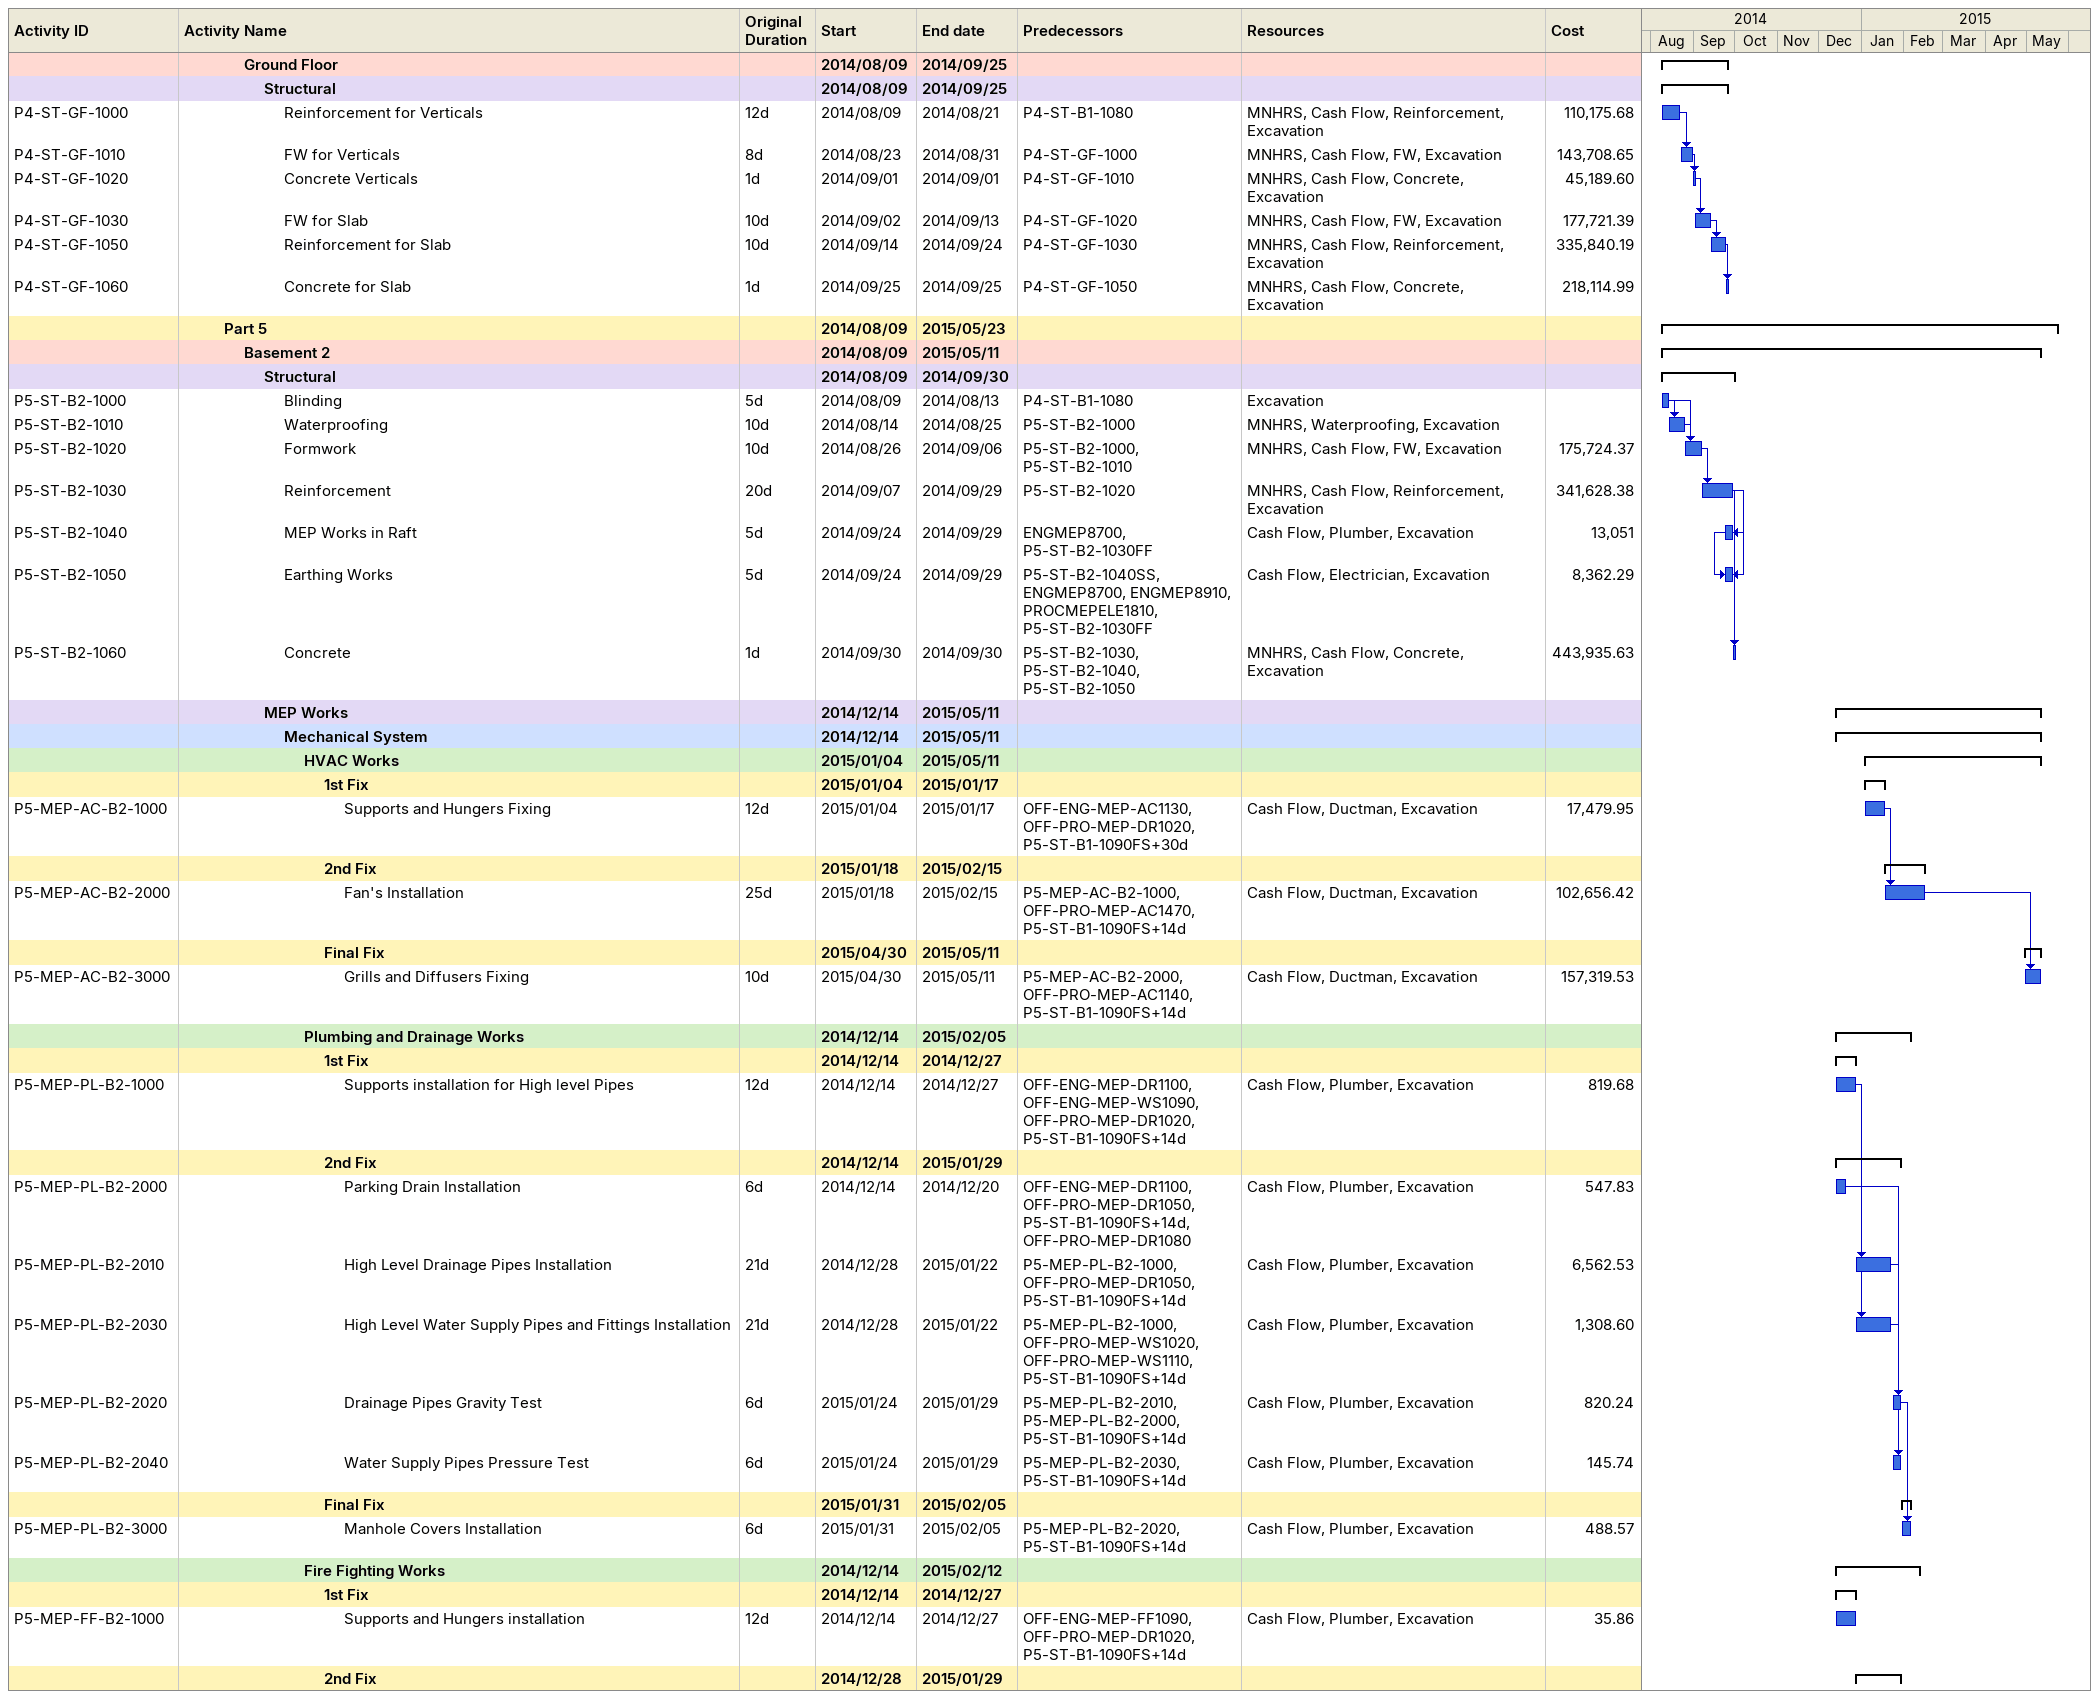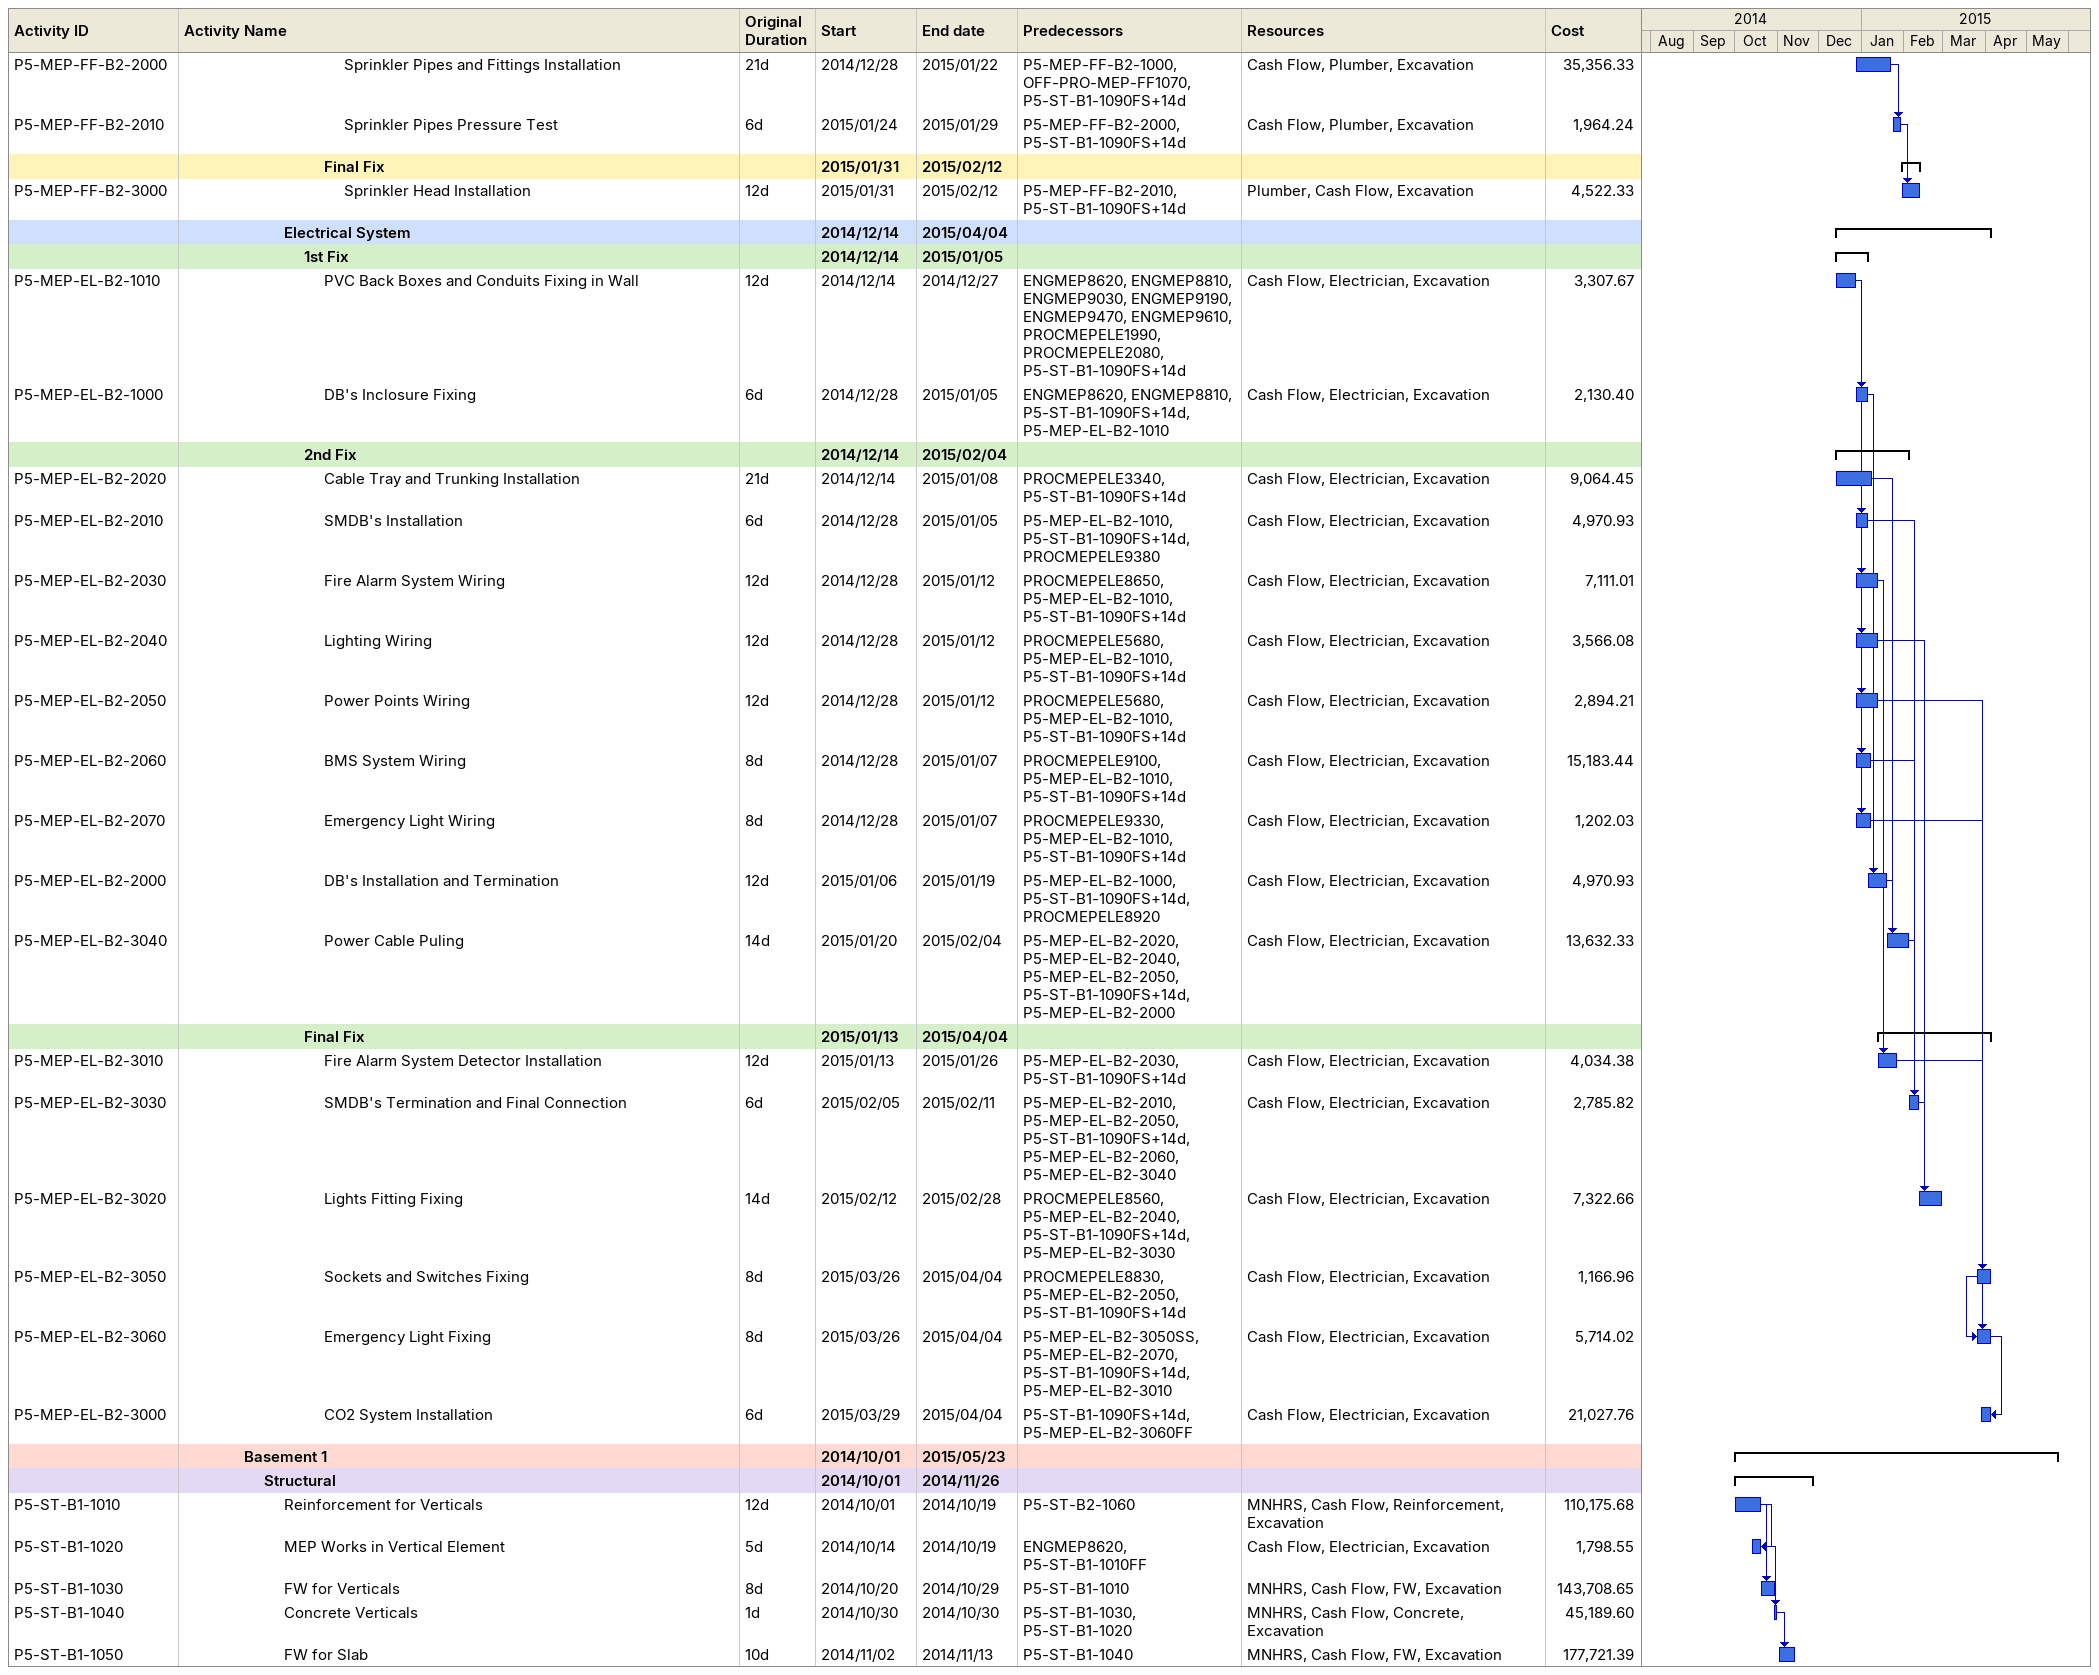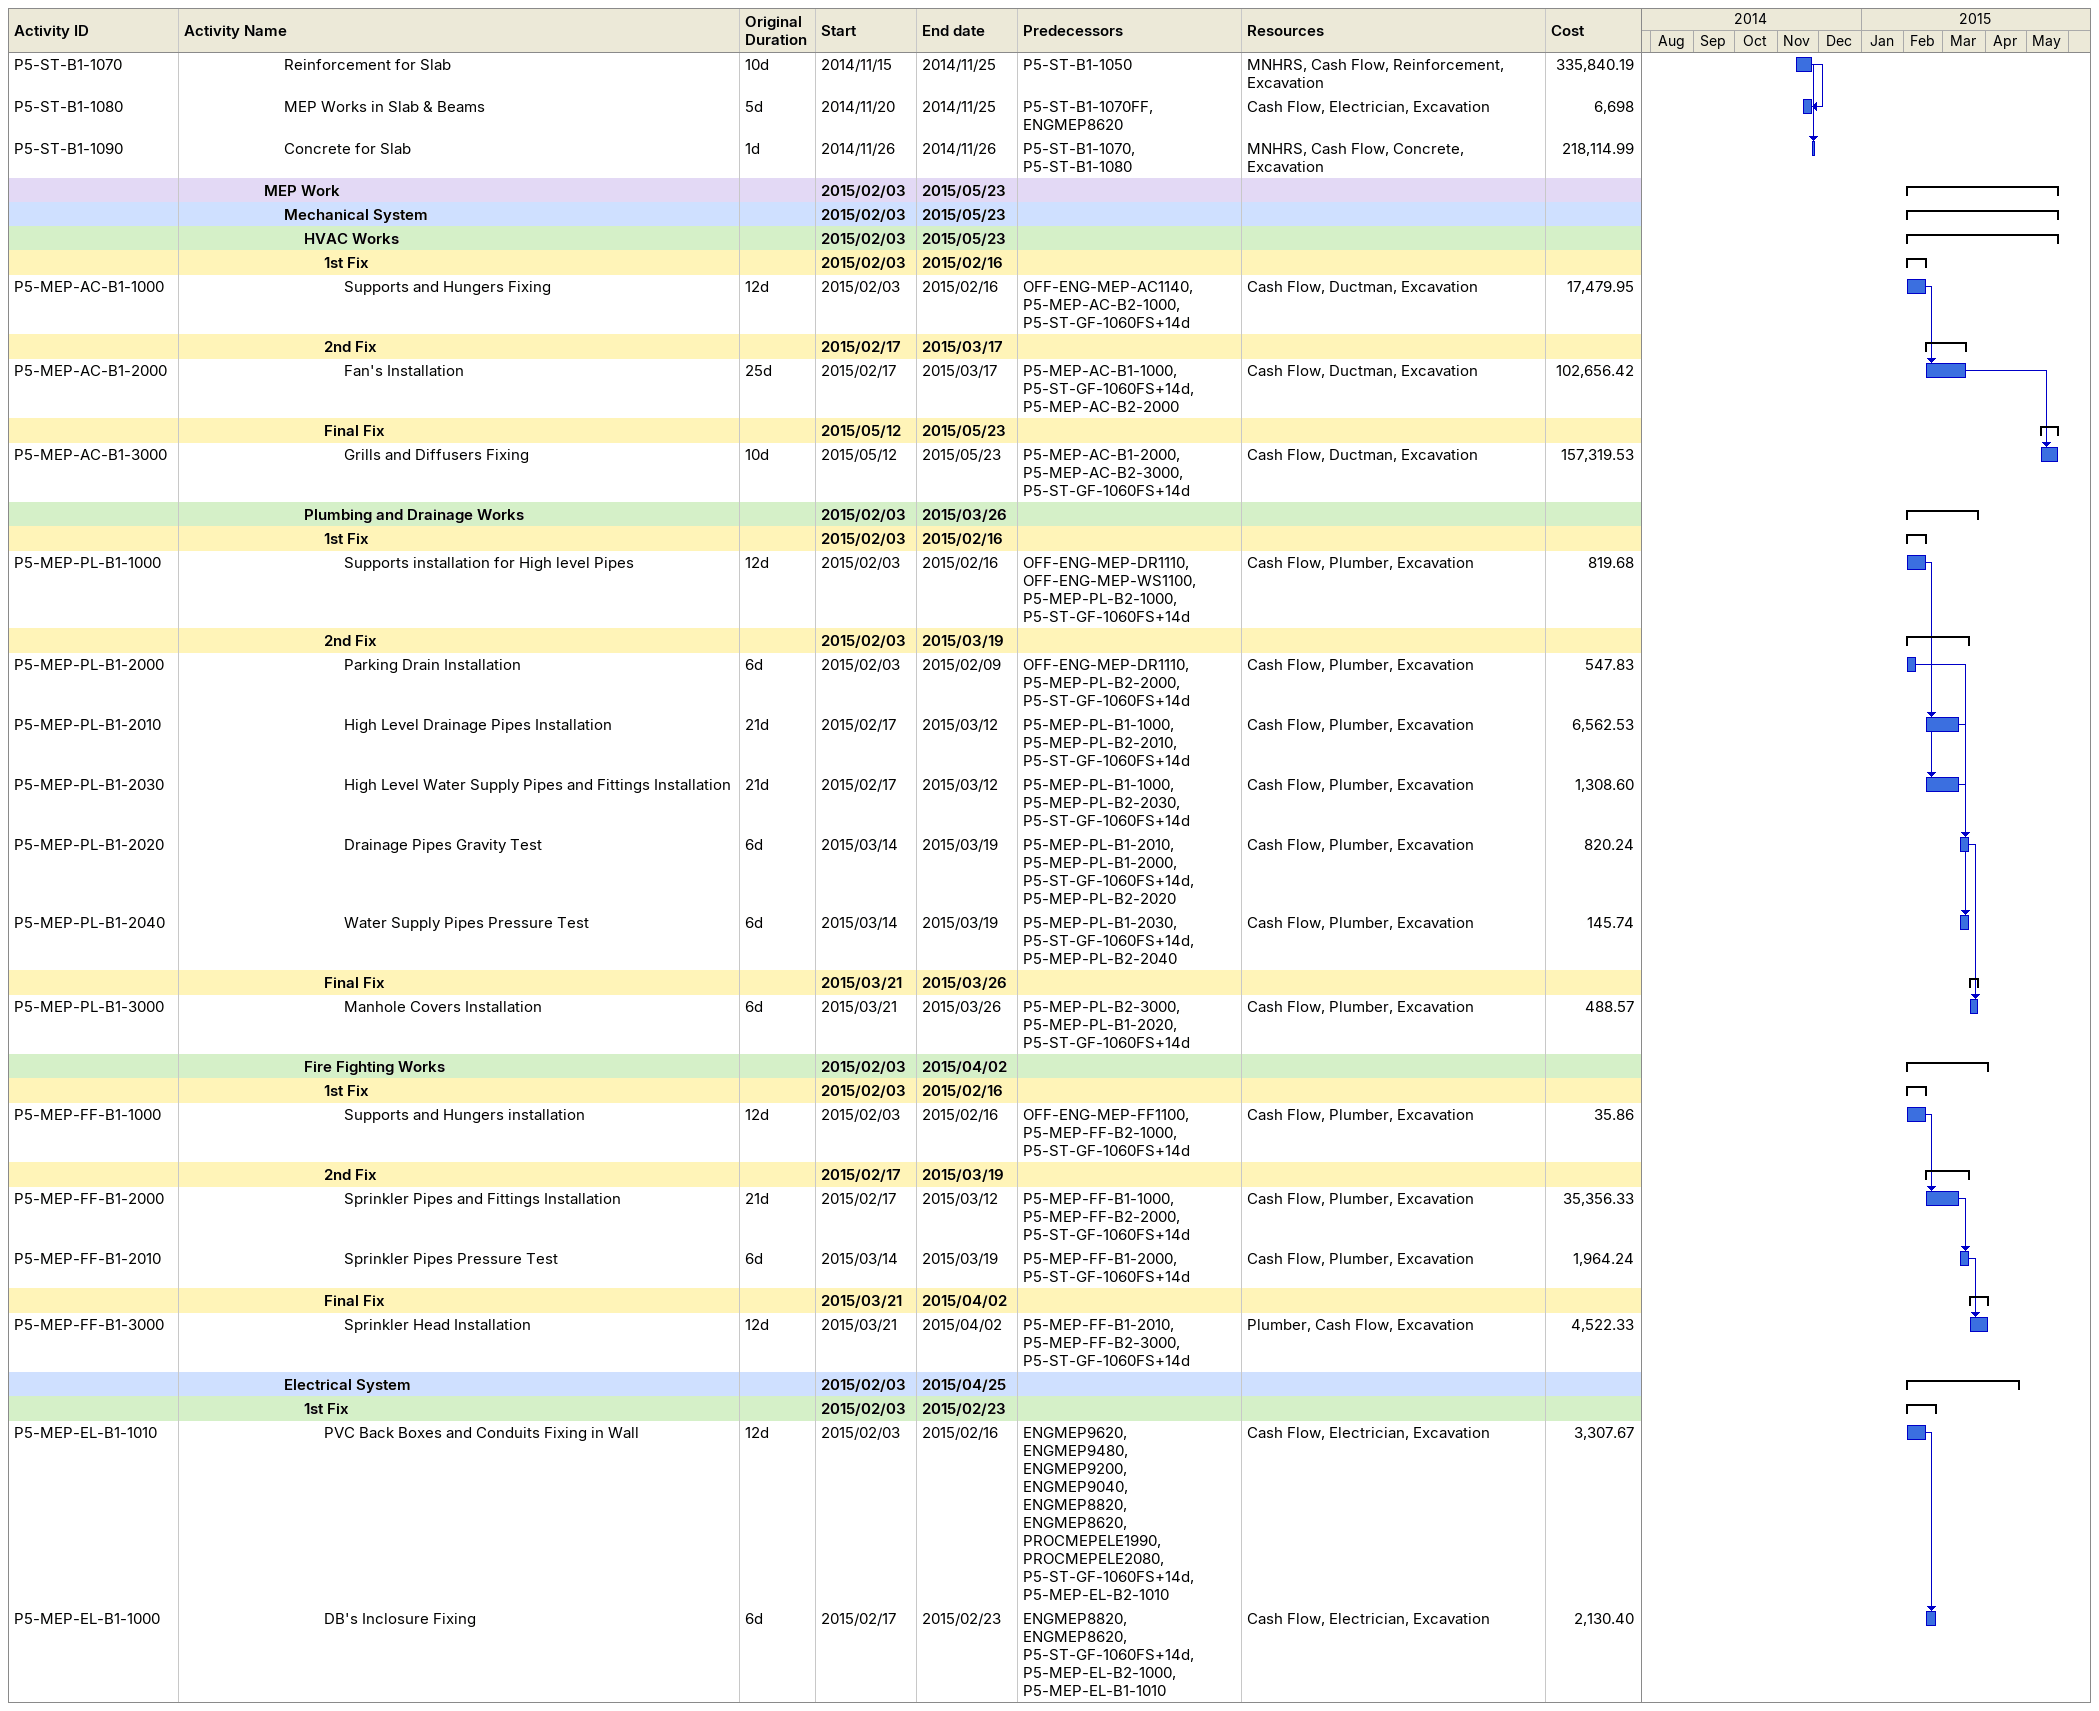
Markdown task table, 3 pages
| ID | Level | Task | Original duration | Start | Finish | Predecessors | Resources | Cost |
|---|---|---|---|---|---|---|---|---|
|  | 4 | **Ground Floor** |  | 2014-08-09 | 2014-09-25 |  |  |  |
|  | 5 | **Structural** |  | 2014-08-09 | 2014-09-25 |  |  |  |
| P4-ST-GF-1000 | 6 | Reinforcement for Verticals | 12d | 2014-08-09 | 2014-08-21 | P4-ST-B1-1080 | MNHRS, Cash Flow, Reinforcement, Excavation | 110175.68 |
| P4-ST-GF-1010 | 6 | FW for Verticals | 8d | 2014-08-23 | 2014-08-31 | P4-ST-GF-1000 | MNHRS, Cash Flow, FW, Excavation | 143708.65 |
| P4-ST-GF-1020 | 6 | Concrete Verticals | 1d | 2014-09-01 | 2014-09-01 | P4-ST-GF-1010 | MNHRS, Cash Flow, Concrete, Excavation | 45189.60 |
| P4-ST-GF-1030 | 6 | FW for Slab | 10d | 2014-09-02 | 2014-09-13 | P4-ST-GF-1020 | MNHRS, Cash Flow, FW, Excavation | 177721.39 |
| P4-ST-GF-1050 | 6 | Reinforcement for Slab | 10d | 2014-09-14 | 2014-09-24 | P4-ST-GF-1030 | MNHRS, Cash Flow, Reinforcement, Excavation | 335840.19 |
| P4-ST-GF-1060 | 6 | Concrete for Slab | 1d | 2014-09-25 | 2014-09-25 | P4-ST-GF-1050 | MNHRS, Cash Flow, Concrete, Excavation | 218114.99 |
|  | 3 | **Part 5** |  | 2014-08-09 | 2015-05-23 |  |  |  |
|  | 4 | **Basement 2** |  | 2014-08-09 | 2015-05-11 |  |  |  |
|  | 5 | **Structural** |  | 2014-08-09 | 2014-09-30 |  |  |  |
| P5-ST-B2-1000 | 6 | Blinding | 5d | 2014-08-09 | 2014-08-13 | P4-ST-B1-1080 | Excavation |  |
| P5-ST-B2-1010 | 6 | Waterproofing | 10d | 2014-08-14 | 2014-08-25 | P5-ST-B2-1000 | MNHRS, Waterproofing, Excavation |  |
| P5-ST-B2-1020 | 6 | Formwork | 10d | 2014-08-26 | 2014-09-06 | P5-ST-B2-1000, P5-ST-B2-1010 | MNHRS, Cash Flow, FW, Excavation | 175724.37 |
| P5-ST-B2-1030 | 6 | Reinforcement | 20d | 2014-09-07 | 2014-09-29 | P5-ST-B2-1020 | MNHRS, Cash Flow, Reinforcement, Excavation | 341628.38 |
| P5-ST-B2-1040 | 6 | MEP Works in Raft | 5d | 2014-09-24 | 2014-09-29 | ENGMEP8700, P5-ST-B2-1030FF | Cash Flow, Plumber, Excavation | 13051 |
| P5-ST-B2-1050 | 6 | Earthing Works | 5d | 2014-09-24 | 2014-09-29 | P5-ST-B2-1040SS, ENGMEP8700, ENGMEP8910, PROCMEPELE1810, P5-ST-B2-1030FF | Cash Flow, Electrician, Excavation | 8362.29 |
| P5-ST-B2-1060 | 6 | Concrete | 1d | 2014-09-30 | 2014-09-30 | P5-ST-B2-1030, P5-ST-B2-1040, P5-ST-B2-1050 | MNHRS, Cash Flow, Concrete, Excavation | 443935.63 |
|  | 5 | **MEP Works** |  | 2014-12-14 | 2015-05-11 |  |  |  |
|  | 6 | **Mechanical System** |  | 2014-12-14 | 2015-05-11 |  |  |  |
|  | 7 | **HVAC Works** |  | 2015-01-04 | 2015-05-11 |  |  |  |
|  | 8 | **1st Fix** |  | 2015-01-04 | 2015-01-17 |  |  |  |
| P5-MEP-AC-B2-1000 | 9 | Supports and Hungers Fixing | 12d | 2015-01-04 | 2015-01-17 | OFF-ENG-MEP-AC1130, OFF-PRO-MEP-DR1020, P5-ST-B1-1090FS+30d | Cash Flow, Ductman, Excavation | 17479.95 |
|  | 8 | **2nd Fix** |  | 2015-01-18 | 2015-02-15 |  |  |  |
| P5-MEP-AC-B2-2000 | 9 | Fan's Installation | 25d | 2015-01-18 | 2015-02-15 | P5-MEP-AC-B2-1000, OFF-PRO-MEP-AC1470, P5-ST-B1-1090FS+14d | Cash Flow, Ductman, Excavation | 102656.42 |
|  | 8 | **Final Fix** |  | 2015-04-30 | 2015-05-11 |  |  |  |
| P5-MEP-AC-B2-3000 | 9 | Grills and Diffusers Fixing | 10d | 2015-04-30 | 2015-05-11 | P5-MEP-AC-B2-2000, OFF-PRO-MEP-AC1140, P5-ST-B1-1090FS+14d | Cash Flow, Ductman, Excavation | 157319.53 |
|  | 7 | **Plumbing and Drainage Works** |  | 2014-12-14 | 2015-02-05 |  |  |  |
|  | 8 | **1st Fix** |  | 2014-12-14 | 2014-12-27 |  |  |  |
| P5-MEP-PL-B2-1000 | 9 | Supports installation for High level Pipes | 12d | 2014-12-14 | 2014-12-27 | OFF-ENG-MEP-DR1100, OFF-ENG-MEP-WS1090, OFF-PRO-MEP-DR1020, P5-ST-B1-1090FS+14d | Cash Flow, Plumber, Excavation | 819.68 |
|  | 8 | **2nd Fix** |  | 2014-12-14 | 2015-01-29 |  |  |  |
| P5-MEP-PL-B2-2000 | 9 | Parking Drain Installation | 6d | 2014-12-14 | 2014-12-20 | OFF-ENG-MEP-DR1100, OFF-PRO-MEP-DR1050, P5-ST-B1-1090FS+14d, OFF-PRO-MEP-DR1080 | Cash Flow, Plumber, Excavation | 547.83 |
| P5-MEP-PL-B2-2010 | 9 | High Level Drainage Pipes Installation | 21d | 2014-12-28 | 2015-01-22 | P5-MEP-PL-B2-1000, OFF-PRO-MEP-DR1050, P5-ST-B1-1090FS+14d | Cash Flow, Plumber, Excavation | 6562.53 |
| P5-MEP-PL-B2-2030 | 9 | High Level Water Supply Pipes and Fittings Installation | 21d | 2014-12-28 | 2015-01-22 | P5-MEP-PL-B2-1000, OFF-PRO-MEP-WS1020, OFF-PRO-MEP-WS1110, P5-ST-B1-1090FS+14d | Cash Flow, Plumber, Excavation | 1308.60 |
| P5-MEP-PL-B2-2020 | 9 | Drainage Pipes Gravity Test | 6d | 2015-01-24 | 2015-01-29 | P5-MEP-PL-B2-2010, P5-MEP-PL-B2-2000, P5-ST-B1-1090FS+14d | Cash Flow, Plumber, Excavation | 820.24 |
| P5-MEP-PL-B2-2040 | 9 | Water Supply Pipes Pressure Test | 6d | 2015-01-24 | 2015-01-29 | P5-MEP-PL-B2-2030, P5-ST-B1-1090FS+14d | Cash Flow, Plumber, Excavation | 145.74 |
|  | 8 | **Final Fix** |  | 2015-01-31 | 2015-02-05 |  |  |  |
| P5-MEP-PL-B2-3000 | 9 | Manhole Covers Installation | 6d | 2015-01-31 | 2015-02-05 | P5-MEP-PL-B2-2020, P5-ST-B1-1090FS+14d | Cash Flow, Plumber, Excavation | 488.57 |
|  | 7 | **Fire Fighting Works** |  | 2014-12-14 | 2015-02-12 |  |  |  |
|  | 8 | **1st Fix** |  | 2014-12-14 | 2014-12-27 |  |  |  |
| P5-MEP-FF-B2-1000 | 9 | Supports and Hungers installation | 12d | 2014-12-14 | 2014-12-27 | OFF-ENG-MEP-FF1090, OFF-PRO-MEP-DR1020, P5-ST-B1-1090FS+14d | Cash Flow, Plumber, Excavation | 35.86 |
|  | 8 | **2nd Fix** |  | 2014-12-28 | 2015-01-29 |  |  |  |
| P5-MEP-FF-B2-2000 | 9 | Sprinkler Pipes and Fittings Installation | 21d | 2014-12-28 | 2015-01-22 | P5-MEP-FF-B2-1000, OFF-PRO-MEP-FF1070, P5-ST-B1-1090FS+14d | Cash Flow, Plumber, Excavation | 35356.33 |
| P5-MEP-FF-B2-2010 | 9 | Sprinkler Pipes Pressure Test | 6d | 2015-01-24 | 2015-01-29 | P5-MEP-FF-B2-2000, P5-ST-B1-1090FS+14d | Cash Flow, Plumber, Excavation | 1964.24 |
|  | 8 | **Final Fix** |  | 2015-01-31 | 2015-02-12 |  |  |  |
| P5-MEP-FF-B2-3000 | 9 | Sprinkler Head Installation | 12d | 2015-01-31 | 2015-02-12 | P5-MEP-FF-B2-2010, P5-ST-B1-1090FS+14d | Plumber, Cash Flow, Excavation | 4522.33 |
|  | 6 | **Electrical System** |  | 2014-12-14 | 2015-04-04 |  |  |  |
|  | 7 | **1st Fix** |  | 2014-12-14 | 2015-01-05 |  |  |  |
| P5-MEP-EL-B2-1010 | 8 | PVC Back Boxes and Conduits Fixing in Wall | 12d | 2014-12-14 | 2014-12-27 | ENGMEP8620, ENGMEP8810, ENGMEP9030, ENGMEP9190, ENGMEP9470, ENGMEP9610, PROCMEPELE1990, PROCMEPELE2080, P5-ST-B1-1090FS+14d | Cash Flow, Electrician, Excavation | 3307.67 |
| P5-MEP-EL-B2-1000 | 8 | DB's Inclosure Fixing | 6d | 2014-12-28 | 2015-01-05 | ENGMEP8620, ENGMEP8810, P5-ST-B1-1090FS+14d, P5-MEP-EL-B2-1010 | Cash Flow, Electrician, Excavation | 2130.40 |
|  | 7 | **2nd Fix** |  | 2014-12-14 | 2015-02-04 |  |  |  |
| P5-MEP-EL-B2-2020 | 8 | Cable Tray and Trunking Installation | 21d | 2014-12-14 | 2015-01-08 | PROCMEPELE3340, P5-ST-B1-1090FS+14d | Cash Flow, Electrician, Excavation | 9064.45 |
| P5-MEP-EL-B2-2010 | 8 | SMDB's Installation | 6d | 2014-12-28 | 2015-01-05 | P5-MEP-EL-B2-1010, P5-ST-B1-1090FS+14d, PROCMEPELE9380 | Cash Flow, Electrician, Excavation | 4970.93 |
| P5-MEP-EL-B2-2030 | 8 | Fire Alarm System Wiring | 12d | 2014-12-28 | 2015-01-12 | PROCMEPELE8650, P5-MEP-EL-B2-1010, P5-ST-B1-1090FS+14d | Cash Flow, Electrician, Excavation | 7111.01 |
| P5-MEP-EL-B2-2040 | 8 | Lighting Wiring | 12d | 2014-12-28 | 2015-01-12 | PROCMEPELE5680, P5-MEP-EL-B2-1010, P5-ST-B1-1090FS+14d | Cash Flow, Electrician, Excavation | 3566.08 |
| P5-MEP-EL-B2-2050 | 8 | Power Points Wiring | 12d | 2014-12-28 | 2015-01-12 | PROCMEPELE5680, P5-MEP-EL-B2-1010, P5-ST-B1-1090FS+14d | Cash Flow, Electrician, Excavation | 2894.21 |
| P5-MEP-EL-B2-2060 | 8 | BMS System Wiring | 8d | 2014-12-28 | 2015-01-07 | PROCMEPELE9100, P5-MEP-EL-B2-1010, P5-ST-B1-1090FS+14d | Cash Flow, Electrician, Excavation | 15183.44 |
| P5-MEP-EL-B2-2070 | 8 | Emergency Light Wiring | 8d | 2014-12-28 | 2015-01-07 | PROCMEPELE9330, P5-MEP-EL-B2-1010, P5-ST-B1-1090FS+14d | Cash Flow, Electrician, Excavation | 1202.03 |
| P5-MEP-EL-B2-2000 | 8 | DB's Installation and Termination | 12d | 2015-01-06 | 2015-01-19 | P5-MEP-EL-B2-1000, P5-ST-B1-1090FS+14d, PROCMEPELE8920 | Cash Flow, Electrician, Excavation | 4970.93 |
| P5-MEP-EL-B2-3040 | 8 | Power Cable Puling | 14d | 2015-01-20 | 2015-02-04 | P5-MEP-EL-B2-2020, P5-MEP-EL-B2-2040, P5-MEP-EL-B2-2050, P5-ST-B1-1090FS+14d, P5-MEP-EL-B2-2000 | Cash Flow, Electrician, Excavation | 13632.33 |
|  | 7 | **Final Fix** |  | 2015-01-13 | 2015-04-04 |  |  |  |
| P5-MEP-EL-B2-3010 | 8 | Fire Alarm System Detector Installation | 12d | 2015-01-13 | 2015-01-26 | P5-MEP-EL-B2-2030, P5-ST-B1-1090FS+14d | Cash Flow, Electrician, Excavation | 4034.38 |
| P5-MEP-EL-B2-3030 | 8 | SMDB's Termination and Final Connection | 6d | 2015-02-05 | 2015-02-11 | P5-MEP-EL-B2-2010, P5-MEP-EL-B2-2050, P5-ST-B1-1090FS+14d, P5-MEP-EL-B2-2060, P5-MEP-EL-B2-3040 | Cash Flow, Electrician, Excavation | 2785.82 |
| P5-MEP-EL-B2-3020 | 8 | Lights Fitting Fixing | 14d | 2015-02-12 | 2015-02-28 | PROCMEPELE8560, P5-MEP-EL-B2-2040, P5-ST-B1-1090FS+14d, P5-MEP-EL-B2-3030 | Cash Flow, Electrician, Excavation | 7322.66 |
| P5-MEP-EL-B2-3050 | 8 | Sockets and Switches Fixing | 8d | 2015-03-26 | 2015-04-04 | PROCMEPELE8830, P5-MEP-EL-B2-2050, P5-ST-B1-1090FS+14d | Cash Flow, Electrician, Excavation | 1166.96 |
| P5-MEP-EL-B2-3060 | 8 | Emergency Light Fixing | 8d | 2015-03-26 | 2015-04-04 | P5-MEP-EL-B2-3050SS, P5-MEP-EL-B2-2070, P5-ST-B1-1090FS+14d, P5-MEP-EL-B2-3010 | Cash Flow, Electrician, Excavation | 5714.02 |
| P5-MEP-EL-B2-3000 | 8 | CO2 System Installation | 6d | 2015-03-29 | 2015-04-04 | P5-ST-B1-1090FS+14d, P5-MEP-EL-B2-3060FF | Cash Flow, Electrician, Excavation | 21027.76 |
|  | 4 | **Basement 1** |  | 2014-10-01 | 2015-05-23 |  |  |  |
|  | 5 | **Structural** |  | 2014-10-01 | 2014-11-26 |  |  |  |
| P5-ST-B1-1010 | 6 | Reinforcement for Verticals | 12d | 2014-10-01 | 2014-10-19 | P5-ST-B2-1060 | MNHRS, Cash Flow, Reinforcement, Excavation | 110175.68 |
| P5-ST-B1-1020 | 6 | MEP Works in Vertical Element | 5d | 2014-10-14 | 2014-10-19 | ENGMEP8620, P5-ST-B1-1010FF | Cash Flow, Electrician, Excavation | 1798.55 |
| P5-ST-B1-1030 | 6 | FW for Verticals | 8d | 2014-10-20 | 2014-10-29 | P5-ST-B1-1010 | MNHRS, Cash Flow, FW, Excavation | 143708.65 |
| P5-ST-B1-1040 | 6 | Concrete Verticals | 1d | 2014-10-30 | 2014-10-30 | P5-ST-B1-1030, P5-ST-B1-1020 | MNHRS, Cash Flow, Concrete, Excavation | 45189.60 |
| P5-ST-B1-1050 | 6 | FW for Slab | 10d | 2014-11-02 | 2014-11-13 | P5-ST-B1-1040 | MNHRS, Cash Flow, FW, Excavation | 177721.39 |
| P5-ST-B1-1070 | 6 | Reinforcement for Slab | 10d | 2014-11-15 | 2014-11-25 | P5-ST-B1-1050 | MNHRS, Cash Flow, Reinforcement, Excavation | 335840.19 |
| P5-ST-B1-1080 | 6 | MEP Works in Slab & Beams | 5d | 2014-11-20 | 2014-11-25 | P5-ST-B1-1070FF, ENGMEP8620 | Cash Flow, Electrician, Excavation | 6698 |
| P5-ST-B1-1090 | 6 | Concrete for Slab | 1d | 2014-11-26 | 2014-11-26 | P5-ST-B1-1070, P5-ST-B1-1080 | MNHRS, Cash Flow, Concrete, Excavation | 218114.99 |
|  | 5 | **MEP Work** |  | 2015-02-03 | 2015-05-23 |  |  |  |
|  | 6 | **Mechanical System** |  | 2015-02-03 | 2015-05-23 |  |  |  |
|  | 7 | **HVAC Works** |  | 2015-02-03 | 2015-05-23 |  |  |  |
|  | 8 | **1st Fix** |  | 2015-02-03 | 2015-02-16 |  |  |  |
| P5-MEP-AC-B1-1000 | 9 | Supports and Hungers Fixing | 12d | 2015-02-03 | 2015-02-16 | OFF-ENG-MEP-AC1140, P5-MEP-AC-B2-1000, P5-ST-GF-1060FS+14d | Cash Flow, Ductman, Excavation | 17479.95 |
|  | 8 | **2nd Fix** |  | 2015-02-17 | 2015-03-17 |  |  |  |
| P5-MEP-AC-B1-2000 | 9 | Fan's Installation | 25d | 2015-02-17 | 2015-03-17 | P5-MEP-AC-B1-1000, P5-ST-GF-1060FS+14d, P5-MEP-AC-B2-2000 | Cash Flow, Ductman, Excavation | 102656.42 |
|  | 8 | **Final Fix** |  | 2015-05-12 | 2015-05-23 |  |  |  |
| P5-MEP-AC-B1-3000 | 9 | Grills and Diffusers Fixing | 10d | 2015-05-12 | 2015-05-23 | P5-MEP-AC-B1-2000, P5-MEP-AC-B2-3000, P5-ST-GF-1060FS+14d | Cash Flow, Ductman, Excavation | 157319.53 |
|  | 7 | **Plumbing and Drainage Works** |  | 2015-02-03 | 2015-03-26 |  |  |  |
|  | 8 | **1st Fix** |  | 2015-02-03 | 2015-02-16 |  |  |  |
| P5-MEP-PL-B1-1000 | 9 | Supports installation for High level Pipes | 12d | 2015-02-03 | 2015-02-16 | OFF-ENG-MEP-DR1110, OFF-ENG-MEP-WS1100, P5-MEP-PL-B2-1000, P5-ST-GF-1060FS+14d | Cash Flow, Plumber, Excavation | 819.68 |
|  | 8 | **2nd Fix** |  | 2015-02-03 | 2015-03-19 |  |  |  |
| P5-MEP-PL-B1-2000 | 9 | Parking Drain Installation | 6d | 2015-02-03 | 2015-02-09 | OFF-ENG-MEP-DR1110, P5-MEP-PL-B2-2000, P5-ST-GF-1060FS+14d | Cash Flow, Plumber, Excavation | 547.83 |
| P5-MEP-PL-B1-2010 | 9 | High Level Drainage Pipes Installation | 21d | 2015-02-17 | 2015-03-12 | P5-MEP-PL-B1-1000, P5-MEP-PL-B2-2010, P5-ST-GF-1060FS+14d | Cash Flow, Plumber, Excavation | 6562.53 |
| P5-MEP-PL-B1-2030 | 9 | High Level Water Supply Pipes and Fittings Installation | 21d | 2015-02-17 | 2015-03-12 | P5-MEP-PL-B1-1000, P5-MEP-PL-B2-2030, P5-ST-GF-1060FS+14d | Cash Flow, Plumber, Excavation | 1308.60 |
| P5-MEP-PL-B1-2020 | 9 | Drainage Pipes Gravity Test | 6d | 2015-03-14 | 2015-03-19 | P5-MEP-PL-B1-2010, P5-MEP-PL-B1-2000, P5-ST-GF-1060FS+14d, P5-MEP-PL-B2-2020 | Cash Flow, Plumber, Excavation | 820.24 |
| P5-MEP-PL-B1-2040 | 9 | Water Supply Pipes Pressure Test | 6d | 2015-03-14 | 2015-03-19 | P5-MEP-PL-B1-2030, P5-ST-GF-1060FS+14d, P5-MEP-PL-B2-2040 | Cash Flow, Plumber, Excavation | 145.74 |
|  | 8 | **Final Fix** |  | 2015-03-21 | 2015-03-26 |  |  |  |
| P5-MEP-PL-B1-3000 | 9 | Manhole Covers Installation | 6d | 2015-03-21 | 2015-03-26 | P5-MEP-PL-B2-3000, P5-MEP-PL-B1-2020, P5-ST-GF-1060FS+14d | Cash Flow, Plumber, Excavation | 488.57 |
|  | 7 | **Fire Fighting Works** |  | 2015-02-03 | 2015-04-02 |  |  |  |
|  | 8 | **1st Fix** |  | 2015-02-03 | 2015-02-16 |  |  |  |
| P5-MEP-FF-B1-1000 | 9 | Supports and Hungers installation | 12d | 2015-02-03 | 2015-02-16 | OFF-ENG-MEP-FF1100, P5-MEP-FF-B2-1000, P5-ST-GF-1060FS+14d | Cash Flow, Plumber, Excavation | 35.86 |
|  | 8 | **2nd Fix** |  | 2015-02-17 | 2015-03-19 |  |  |  |
| P5-MEP-FF-B1-2000 | 9 | Sprinkler Pipes and Fittings Installation | 21d | 2015-02-17 | 2015-03-12 | P5-MEP-FF-B1-1000, P5-MEP-FF-B2-2000, P5-ST-GF-1060FS+14d | Cash Flow, Plumber, Excavation | 35356.33 |
| P5-MEP-FF-B1-2010 | 9 | Sprinkler Pipes Pressure Test | 6d | 2015-03-14 | 2015-03-19 | P5-MEP-FF-B1-2000, P5-ST-GF-1060FS+14d | Cash Flow, Plumber, Excavation | 1964.24 |
|  | 8 | **Final Fix** |  | 2015-03-21 | 2015-04-02 |  |  |  |
| P5-MEP-FF-B1-3000 | 9 | Sprinkler Head Installation | 12d | 2015-03-21 | 2015-04-02 | P5-MEP-FF-B1-2010, P5-MEP-FF-B2-3000, P5-ST-GF-1060FS+14d | Plumber, Cash Flow, Excavation | 4522.33 |
|  | 6 | **Electrical System** |  | 2015-02-03 | 2015-04-25 |  |  |  |
|  | 7 | **1st Fix** |  | 2015-02-03 | 2015-02-23 |  |  |  |
| P5-MEP-EL-B1-1010 | 8 | PVC Back Boxes and Conduits Fixing in Wall | 12d | 2015-02-03 | 2015-02-16 | ENGMEP9620, ENGMEP9480, ENGMEP9200, ENGMEP9040, ENGMEP8820, ENGMEP8620, PROCMEPELE1990, PROCMEPELE2080, P5-ST-GF-1060FS+14d, P5-MEP-EL-B2-1010 | Cash Flow, Electrician, Excavation | 3307.67 |
| P5-MEP-EL-B1-1000 | 8 | DB's Inclosure Fixing | 6d | 2015-02-17 | 2015-02-23 | ENGMEP8820, ENGMEP8620, P5-ST-GF-1060FS+14d, P5-MEP-EL-B2-1000, P5-MEP-EL-B1-1010 | Cash Flow, Electrician, Excavation | 2130.40 |
